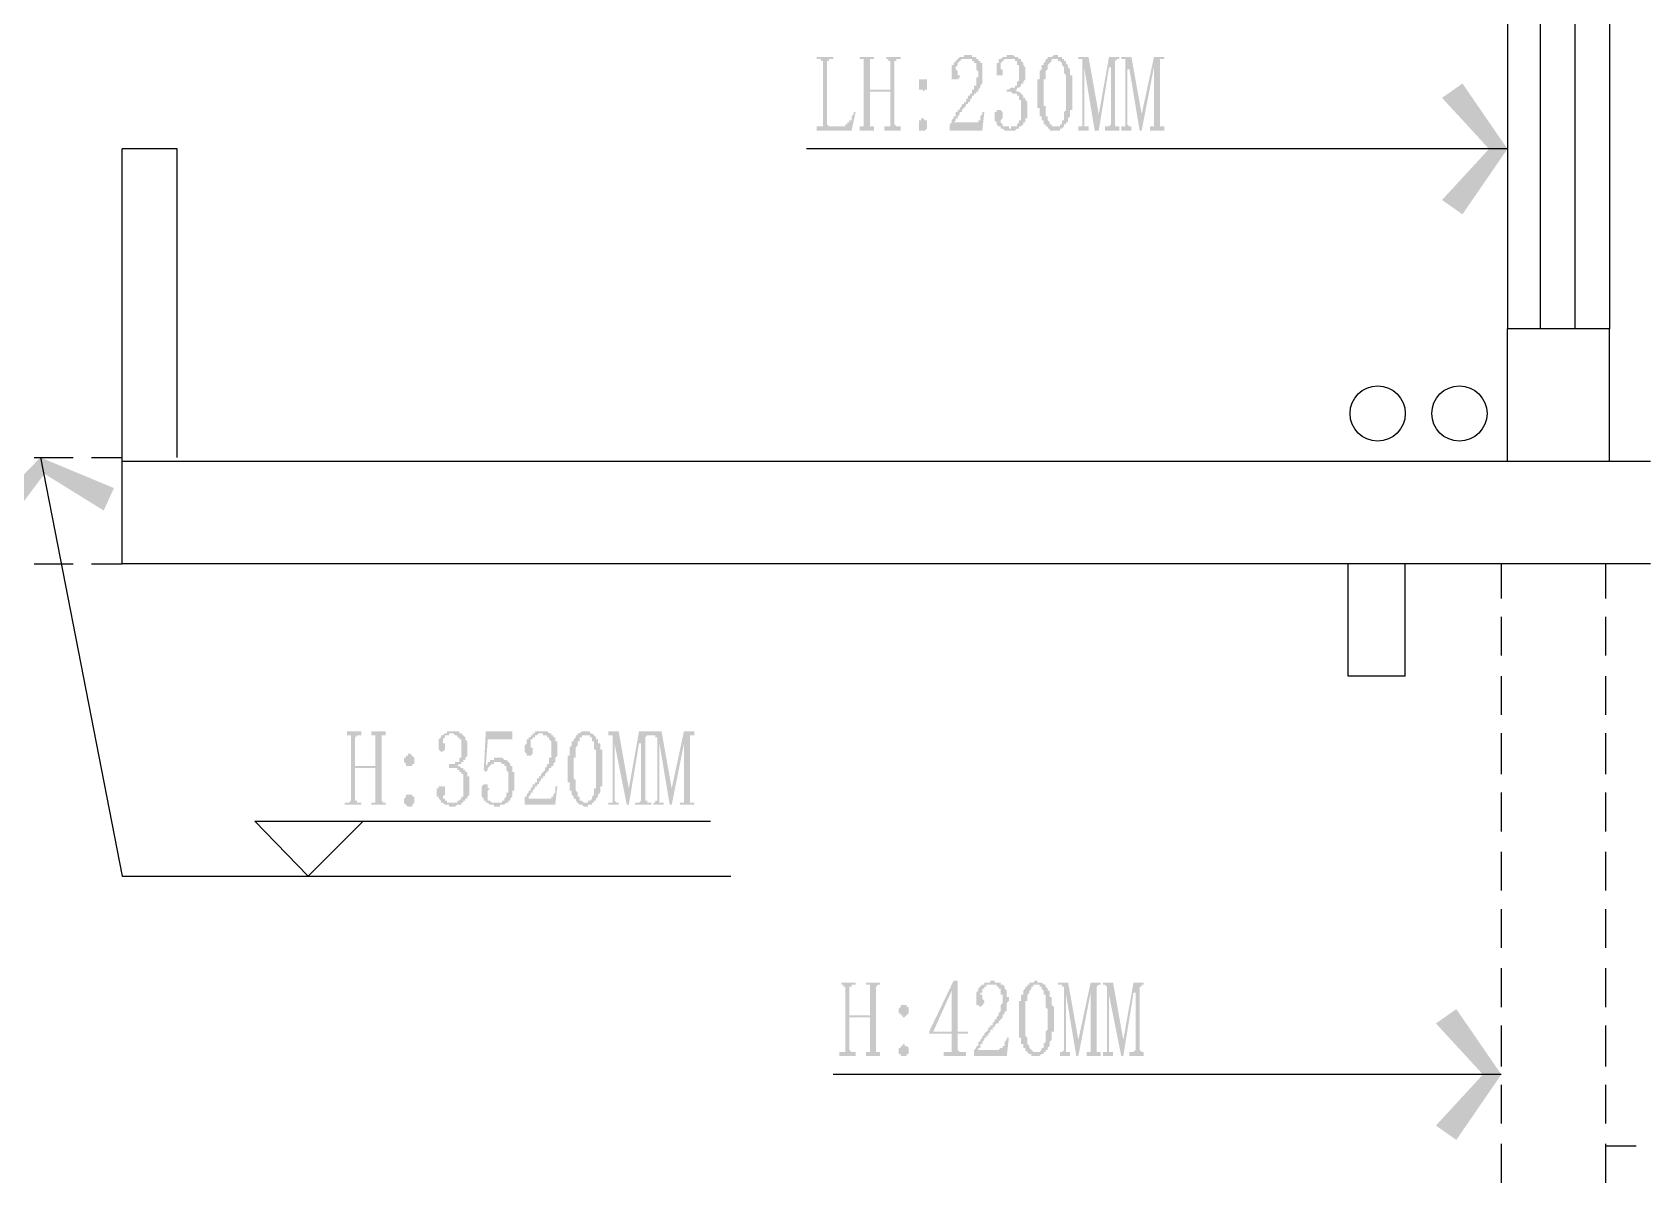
# Model space of a CAD drawing. Header units: inches. Extents: x 11 to 286, y 6 to 196.
# Drawn here: x 131.21 to 164.57, y 78.92 to 102.76 of the extents above; entities that cross this region are included whole.
import ezdxf

# ---------------------------------------------------------------- set-up
doc = ezdxf.new("R2010")
doc.units = ezdxf.units.IN
doc.header["$MEASUREMENT"] = 0
doc.layers.add('PDF_几何图形', color=7, linetype='Continuous')
doc.layers.add('PDF_实体填充', color=7, linetype='Continuous', true_color=0xffffff)

msp = doc.modelspace()

# ---------------------------------------------------------------- hatches: boundary and pattern name
at = {"layer": 'PDF_实体填充', "transparency": 33554559}
for points in [[(147.673, 100.852), (147.715, 100.81), (147.757, 100.81), (147.927, 100.81), (147.969, 100.81), (148.011, 100.81), (148.054, 100.81), (148.054, 100.852), (148.096, 100.852), (148.096, 100.894), (148.138, 100.894), (148.138, 100.937), (148.181, 100.937), (148.181, 100.979), (148.181, 101.021), (148.223, 101.064), (148.223, 101.106), (148.265, 101.106), (148.181, 100.725), (147.461, 100.725), (147.461, 100.81), (147.503, 100.81), (147.546, 100.81), (147.588, 100.81), (147.588, 100.852), (147.588, 102.122), (147.588, 102.164), (147.546, 102.164), (147.546, 102.207), (147.503, 102.207), (147.461, 102.207), (147.461, 102.249), (147.8, 102.249), (147.8, 102.207), (147.757, 102.207), (147.715, 102.207), (147.715, 102.164), (147.673, 102.164), (147.673, 102.122)], [(149.07, 100.852), (149.112, 100.81), (149.154, 100.81), (149.197, 100.81), (149.197, 100.725), (148.858, 100.725), (148.858, 100.81), (148.9, 100.81), (148.943, 100.81), (148.985, 100.81), (148.985, 100.852), (148.985, 101.529), (148.562, 101.529), (148.562, 100.852), (148.562, 100.81), (148.604, 100.81), (148.646, 100.81), (148.646, 100.725), (148.35, 100.725), (148.35, 100.81), (148.392, 100.81), (148.435, 100.81), (148.435, 100.852), (148.435, 102.122), (148.435, 102.164), (148.435, 102.207), (148.392, 102.207), (148.35, 102.207), (148.35, 102.249), (148.646, 102.249), (148.646, 102.207), (148.604, 102.207), (148.562, 102.207), (148.562, 102.164), (148.562, 102.122), (148.562, 101.572), (148.985, 101.572), (148.985, 102.122), (148.985, 102.164), (148.943, 102.164), (148.943, 102.207), (148.9, 102.207), (148.9, 102.249), (149.197, 102.249), (149.197, 102.207), (149.154, 102.207), (149.112, 102.207), (149.112, 102.164), (149.07, 102.164), (149.07, 102.122)], [(150.805, 101.868), (150.805, 101.91), (150.805, 101.953), (150.763, 101.995), (150.763, 102.037), (150.763, 102.08), (150.763, 102.122), (150.721, 102.122), (150.721, 102.164), (150.678, 102.164), (150.678, 102.207), (150.636, 102.207), (150.594, 102.207), (150.551, 102.207), (150.509, 102.207), (150.467, 102.207), (150.424, 102.164), (150.382, 102.122), (150.382, 102.08), (150.34, 102.037), (150.34, 101.995), (150.382, 101.953), (150.382, 101.91), (150.382, 101.868), (150.424, 101.868), (150.424, 101.826), (150.382, 101.783), (150.34, 101.783), (150.297, 101.783), (150.255, 101.783), (150.255, 101.826), (150.255, 101.868), (150.255, 101.91), (150.255, 101.953), (150.255, 101.995), (150.255, 102.037), (150.255, 102.08), (150.297, 102.08), (150.297, 102.122), (150.34, 102.164), (150.382, 102.207), (150.424, 102.249), (150.467, 102.249), (150.509, 102.249), (150.509, 102.291), (150.551, 102.291), (150.594, 102.291), (150.636, 102.291), (150.678, 102.291), (150.678, 102.249), (150.721, 102.249), (150.763, 102.249), (150.763, 102.207), (150.805, 102.207), (150.805, 102.164), (150.848, 102.164), (150.848, 102.122), (150.89, 102.122), (150.89, 102.08), (150.89, 102.037), (150.89, 101.995), (150.89, 101.953), (150.89, 101.91), (150.89, 101.868), (150.89, 101.826), (150.89, 101.783), (150.89, 101.741), (150.89, 101.699), (150.848, 101.656), (150.848, 101.614), (150.805, 101.572), (150.805, 101.529), (150.763, 101.529), (150.763, 101.487), (150.721, 101.487), (150.721, 101.445), (150.678, 101.445), (150.678, 101.402), (150.636, 101.36), (150.636, 101.318), (150.594, 101.318), (150.594, 101.275), (150.551, 101.275), (150.551, 101.233), (150.509, 101.191), (150.467, 101.148), (150.467, 101.106), (150.424, 101.106), (150.424, 101.064), (150.382, 101.021), (150.382, 100.979), (150.34, 100.979), (150.34, 100.937), (150.297, 100.894), (150.721, 100.894), (150.763, 100.894), (150.805, 100.894), (150.805, 100.937), (150.848, 100.937), (150.848, 100.979), (150.848, 101.021), (150.89, 101.064), (150.89, 101.106), (150.932, 101.106), (150.89, 100.725), (150.213, 100.725), (150.213, 100.852), (150.255, 100.894), (150.255, 100.937), (150.297, 100.979), (150.297, 101.021), (150.34, 101.021), (150.34, 101.064), (150.34, 101.106), (150.382, 101.106), (150.382, 101.148), (150.424, 101.148), (150.424, 101.191), (150.467, 101.233), (150.467, 101.275), (150.509, 101.275), (150.509, 101.318), (150.551, 101.318), (150.551, 101.36), (150.594, 101.402), (150.594, 101.445), (150.636, 101.445), (150.636, 101.487), (150.678, 101.487), (150.678, 101.529), (150.678, 101.572), (150.721, 101.572), (150.721, 101.614), (150.721, 101.656), (150.763, 101.656), (150.763, 101.699), (150.763, 101.741), (150.763, 101.783), (150.763, 101.826), (150.805, 101.826)], [(151.821, 101.148), (151.821, 101.106), (151.821, 101.064), (151.821, 101.021), (151.821, 100.979), (151.779, 100.979), (151.779, 100.937), (151.779, 100.894), (151.737, 100.894), (151.737, 100.852), (151.694, 100.81), (151.652, 100.81), (151.652, 100.767), (151.61, 100.767), (151.567, 100.725), (151.525, 100.725), (151.483, 100.725), (151.44, 100.725), (151.398, 100.725), (151.356, 100.725), (151.313, 100.767), (151.271, 100.767), (151.271, 100.81), (151.229, 100.81), (151.186, 100.852), (151.186, 100.894), (151.144, 100.937), (151.144, 100.979), (151.144, 101.021), (151.144, 101.064), (151.144, 101.106), (151.186, 101.106), (151.186, 101.148), (151.229, 101.148), (151.271, 101.148), (151.313, 101.106), (151.313, 101.064), (151.313, 101.021), (151.313, 100.979), (151.271, 100.937), (151.271, 100.894), (151.313, 100.852), (151.313, 100.81), (151.356, 100.81), (151.398, 100.81), (151.44, 100.81), (151.44, 100.767), (151.483, 100.767), (151.483, 100.81), (151.525, 100.81), (151.567, 100.81), (151.61, 100.81), (151.61, 100.852), (151.652, 100.894), (151.652, 100.937), (151.694, 100.937), (151.694, 100.979), (151.694, 101.021), (151.694, 101.064), (151.694, 101.106), (151.694, 101.148), (151.694, 101.191), (151.694, 101.233), (151.694, 101.275), (151.694, 101.318), (151.694, 101.36), (151.652, 101.36), (151.652, 101.402), (151.652, 101.445), (151.61, 101.445), (151.61, 101.487), (151.567, 101.487), (151.525, 101.487), (151.483, 101.529), (151.44, 101.529), (151.398, 101.529), (151.398, 101.572), (151.44, 101.572), (151.483, 101.614), (151.525, 101.614), (151.567, 101.614), (151.567, 101.656), (151.61, 101.656), (151.61, 101.699), (151.61, 101.741), (151.652, 101.741), (151.652, 101.783), (151.652, 101.826), (151.652, 101.868), (151.652, 101.91), (151.652, 101.953), (151.652, 101.995), (151.652, 102.037), (151.652, 102.08), (151.61, 102.08), (151.61, 102.122), (151.61, 102.164), (151.567, 102.164), (151.567, 102.207), (151.525, 102.207), (151.483, 102.207), (151.44, 102.207), (151.398, 102.207), (151.356, 102.207), (151.313, 102.164), (151.271, 102.122), (151.271, 102.08), (151.271, 102.037), (151.271, 101.995), (151.313, 101.995), (151.313, 101.953), (151.313, 101.91), (151.313, 101.868), (151.271, 101.868), (151.229, 101.868), (151.186, 101.868), (151.186, 101.91), (151.186, 101.953), (151.186, 101.995), (151.186, 102.037), (151.186, 102.08), (151.186, 102.122), (151.229, 102.122), (151.229, 102.164), (151.229, 102.207), (151.271, 102.207), (151.313, 102.249), (151.356, 102.249), (151.398, 102.249), (151.398, 102.291), (151.44, 102.291), (151.483, 102.291), (151.525, 102.291), (151.567, 102.249), (151.61, 102.249), (151.652, 102.207), (151.694, 102.207), (151.694, 102.164), (151.737, 102.122), (151.737, 102.08), (151.779, 102.037), (151.779, 101.995), (151.779, 101.953), (151.779, 101.91), (151.779, 101.868), (151.779, 101.826), (151.779, 101.783), (151.737, 101.741), (151.737, 101.699), (151.694, 101.699), (151.694, 101.656), (151.652, 101.614), (151.61, 101.614), (151.61, 101.572), (151.567, 101.572), (151.61, 101.529), (151.652, 101.529), (151.694, 101.487), (151.737, 101.445), (151.737, 101.402), (151.779, 101.402), (151.779, 101.36), (151.821, 101.318), (151.821, 101.275), (151.821, 101.233), (151.821, 101.191)], [(153.642, 100.852), (153.642, 100.81), (153.684, 100.81), (153.726, 100.81), (153.726, 100.725), (153.43, 100.725), (153.43, 100.81), (153.472, 100.81), (153.515, 100.81), (153.557, 100.852), (153.557, 102.037), (153.515, 102.037), (153.303, 100.725), (153.218, 100.725), (153.007, 101.995), (153.007, 100.852), (153.007, 100.81), (153.049, 100.81), (153.091, 100.81), (153.091, 100.725), (152.88, 100.725), (152.88, 100.81), (152.922, 100.81), (152.964, 100.81), (152.964, 100.852), (152.964, 102.122), (152.964, 102.164), (152.964, 102.207), (152.922, 102.207), (152.88, 102.207), (152.88, 102.249), (153.091, 102.249), (153.303, 101.064), (153.515, 102.249), (153.726, 102.249), (153.726, 102.207), (153.684, 102.207), (153.642, 102.164), (153.642, 102.122)], [(154.573, 100.852), (154.573, 100.81), (154.615, 100.81), (154.658, 100.81), (154.658, 100.725), (154.361, 100.725), (154.361, 100.81), (154.404, 100.81), (154.446, 100.81), (154.446, 100.852), (154.446, 102.037), (154.192, 100.725), (154.15, 100.725), (153.938, 101.995), (153.896, 101.995), (153.896, 100.852), (153.938, 100.81), (153.98, 100.81), (153.98, 100.725), (153.769, 100.725), (153.769, 100.81), (153.811, 100.81), (153.853, 100.81), (153.853, 100.852), (153.853, 102.122), (153.853, 102.164), (153.853, 102.207), (153.811, 102.207), (153.769, 102.207), (153.769, 102.249), (153.98, 102.249), (154.192, 101.064), (154.446, 102.249), (154.658, 102.249), (154.658, 102.207), (154.615, 102.207), (154.573, 102.207), (154.573, 102.164), (154.573, 102.122)], [(138.444, 86.882), (138.444, 86.84), (138.486, 86.797), (138.529, 86.797), (138.529, 86.755), (138.232, 86.755), (138.232, 86.797), (138.275, 86.797), (138.317, 86.797), (138.317, 86.84), (138.317, 86.882), (138.317, 87.517), (137.894, 87.517), (137.894, 86.882), (137.894, 86.84), (137.936, 86.84), (137.936, 86.797), (137.978, 86.797), (138.021, 86.797), (138.021, 86.755), (137.682, 86.755), (137.682, 86.797), (137.724, 86.797), (137.767, 86.797), (137.809, 86.84), (137.809, 86.882), (137.809, 88.152), (137.809, 88.194), (137.767, 88.194), (137.724, 88.194), (137.724, 88.279), (138.021, 88.279), (138.021, 88.194), (137.978, 88.194), (137.936, 88.194), (137.894, 88.152), (137.894, 87.559), (138.317, 87.559), (138.317, 88.152), (138.317, 88.194), (138.275, 88.194), (138.232, 88.194), (138.232, 88.279), (138.529, 88.279), (138.529, 88.194), (138.486, 88.194), (138.444, 88.194), (138.444, 88.152)], [(140.264, 87.136), (140.264, 87.094), (140.264, 87.051), (140.264, 87.009), (140.264, 86.967), (140.222, 86.924), (140.222, 86.882), (140.18, 86.882), (140.18, 86.84), (140.137, 86.84), (140.137, 86.797), (140.095, 86.797), (140.095, 86.755), (140.053, 86.755), (140.01, 86.755), (139.968, 86.713), (139.926, 86.713), (139.883, 86.713), (139.841, 86.713), (139.841, 86.755), (139.799, 86.755), (139.756, 86.755), (139.714, 86.797), (139.672, 86.797), (139.672, 86.84), (139.629, 86.882), (139.629, 86.924), (139.587, 86.924), (139.587, 86.967), (139.587, 87.009), (139.587, 87.051), (139.587, 87.094), (139.629, 87.094), (139.629, 87.136), (139.672, 87.136), (139.714, 87.136), (139.756, 87.136), (139.756, 87.094), (139.756, 87.051), (139.756, 87.009), (139.756, 86.967), (139.714, 86.924), (139.714, 86.882), (139.756, 86.882), (139.756, 86.84), (139.799, 86.84), (139.799, 86.797), (139.841, 86.797), (139.883, 86.797), (139.926, 86.797), (139.968, 86.797), (140.01, 86.797), (140.01, 86.84), (140.053, 86.84), (140.095, 86.882), (140.095, 86.924), (140.137, 86.924), (140.137, 86.967), (140.137, 87.009), (140.137, 87.051), (140.137, 87.094), (140.137, 87.136), (140.137, 87.178), (140.137, 87.221), (140.137, 87.263), (140.137, 87.305), (140.137, 87.348), (140.137, 87.39), (140.095, 87.39), (140.095, 87.432), (140.053, 87.432), (140.053, 87.475), (140.01, 87.475), (140.01, 87.517), (139.968, 87.517), (139.926, 87.517), (139.883, 87.517), (139.841, 87.517), (139.841, 87.602), (139.883, 87.602), (139.926, 87.602), (139.968, 87.602), (139.968, 87.644), (140.01, 87.644), (140.053, 87.644), (140.053, 87.686), (140.053, 87.729), (140.095, 87.729), (140.095, 87.771), (140.095, 87.813), (140.095, 87.856), (140.095, 87.898), (140.095, 87.94), (140.095, 87.983), (140.095, 88.025), (140.095, 88.067), (140.095, 88.11), (140.053, 88.11), (140.053, 88.152), (140.01, 88.152), (140.01, 88.194), (139.968, 88.194), (139.926, 88.237), (139.883, 88.237), (139.841, 88.237), (139.841, 88.194), (139.799, 88.194), (139.756, 88.194), (139.756, 88.152), (139.714, 88.11), (139.714, 88.067), (139.714, 88.025), (139.756, 88.025), (139.756, 87.983), (139.756, 87.94), (139.756, 87.898), (139.714, 87.856), (139.672, 87.856), (139.629, 87.898), (139.629, 87.94), (139.629, 87.983), (139.629, 88.025), (139.629, 88.067), (139.629, 88.11), (139.672, 88.152), (139.672, 88.194), (139.714, 88.194), (139.756, 88.237), (139.799, 88.237), (139.799, 88.279), (139.841, 88.279), (139.883, 88.279), (139.926, 88.279), (139.968, 88.279), (140.01, 88.279), (140.053, 88.279), (140.053, 88.237), (140.095, 88.237), (140.137, 88.194), (140.18, 88.152), (140.18, 88.11), (140.222, 88.067), (140.222, 88.025), (140.222, 87.983), (140.222, 87.94), (140.222, 87.898), (140.222, 87.856), (140.222, 87.813), (140.222, 87.771), (140.18, 87.729), (140.18, 87.686), (140.137, 87.686), (140.137, 87.644), (140.095, 87.644), (140.095, 87.602), (140.053, 87.602), (140.01, 87.559), (140.053, 87.559), (140.095, 87.517), (140.137, 87.517), (140.137, 87.475), (140.18, 87.475), (140.18, 87.432), (140.222, 87.432), (140.222, 87.39), (140.222, 87.348), (140.264, 87.348), (140.264, 87.305), (140.264, 87.263), (140.264, 87.221), (140.264, 87.178)], [(140.899, 87.729), (140.942, 87.729), (140.984, 87.686), (141.026, 87.686), (141.069, 87.644), (141.111, 87.602), (141.111, 87.559), (141.153, 87.559), (141.153, 87.517), (141.153, 87.475), (141.153, 87.432), (141.196, 87.432), (141.196, 87.39), (141.196, 87.348), (141.196, 87.305), (141.196, 87.263), (141.196, 87.221), (141.196, 87.178), (141.196, 87.136), (141.196, 87.094), (141.196, 87.051), (141.153, 87.051), (141.153, 87.009), (141.153, 86.967), (141.153, 86.924), (141.111, 86.882), (141.111, 86.84), (141.069, 86.84), (141.069, 86.797), (141.026, 86.797), (140.984, 86.755), (140.942, 86.755), (140.899, 86.755), (140.899, 86.713), (140.857, 86.713), (140.815, 86.713), (140.772, 86.713), (140.772, 86.755), (140.73, 86.755), (140.688, 86.755), (140.645, 86.797), (140.603, 86.797), (140.603, 86.84), (140.561, 86.84), (140.561, 86.882), (140.518, 86.924), (140.518, 86.967), (140.518, 87.009), (140.518, 87.051), (140.518, 87.094), (140.518, 87.136), (140.561, 87.178), (140.603, 87.178), (140.645, 87.178), (140.645, 87.136), (140.645, 87.094), (140.688, 87.094), (140.645, 87.051), (140.645, 87.009), (140.645, 86.967), (140.645, 86.924), (140.603, 86.924), (140.645, 86.924), (140.645, 86.882), (140.645, 86.84), (140.688, 86.84), (140.73, 86.797), (140.772, 86.797), (140.815, 86.797), (140.857, 86.797), (140.899, 86.797), (140.942, 86.797), (140.942, 86.84), (140.984, 86.84), (140.984, 86.882), (141.026, 86.924), (141.026, 86.967), (141.026, 87.009), (141.069, 87.009), (141.069, 87.051), (141.069, 87.094), (141.069, 87.136), (141.069, 87.178), (141.069, 87.221), (141.069, 87.263), (141.069, 87.305), (141.069, 87.348), (141.069, 87.39), (141.069, 87.432), (141.026, 87.475), (141.026, 87.517), (141.026, 87.559), (140.984, 87.559), (140.984, 87.602), (140.942, 87.602), (140.899, 87.644), (140.857, 87.644), (140.815, 87.644), (140.772, 87.644), (140.772, 87.602), (140.73, 87.602), (140.688, 87.559), (140.645, 87.517), (140.645, 87.475), (140.603, 87.432), (140.561, 87.475), (140.603, 88.279), (141.153, 88.279), (141.153, 88.11), (140.645, 88.11), (140.603, 87.559), (140.645, 87.602), (140.645, 87.644), (140.688, 87.644), (140.688, 87.686), (140.73, 87.686), (140.772, 87.686), (140.772, 87.729), (140.815, 87.729), (140.857, 87.729)], [(141.958, 87.898), (141.958, 87.94), (141.958, 87.983), (141.958, 88.025), (141.958, 88.067), (141.915, 88.11), (141.915, 88.152), (141.873, 88.152), (141.873, 88.194), (141.831, 88.194), (141.788, 88.194), (141.788, 88.237), (141.746, 88.237), (141.704, 88.237), (141.661, 88.194), (141.619, 88.194), (141.619, 88.152), (141.577, 88.152), (141.577, 88.11), (141.534, 88.11), (141.534, 88.067), (141.534, 88.025), (141.534, 87.983), (141.534, 87.94), (141.577, 87.94), (141.577, 87.898), (141.577, 87.856), (141.577, 87.813), (141.534, 87.771), (141.492, 87.771), (141.45, 87.771), (141.45, 87.813), (141.407, 87.856), (141.407, 87.898), (141.407, 87.94), (141.407, 87.983), (141.45, 88.025), (141.45, 88.067), (141.45, 88.11), (141.492, 88.11), (141.492, 88.152), (141.534, 88.152), (141.534, 88.194), (141.577, 88.194), (141.577, 88.237), (141.619, 88.237), (141.619, 88.279), (141.661, 88.279), (141.704, 88.279), (141.746, 88.279), (141.788, 88.279), (141.831, 88.279), (141.873, 88.279), (141.915, 88.237), (141.958, 88.237), (141.958, 88.194), (142, 88.194), (142, 88.152), (142.042, 88.152), (142.042, 88.11), (142.042, 88.067), (142.085, 88.067), (142.085, 88.025), (142.085, 87.983), (142.085, 87.94), (142.085, 87.898), (142.085, 87.856), (142.085, 87.813), (142.085, 87.771), (142.042, 87.729), (142.042, 87.686), (142.042, 87.644), (142, 87.602), (142, 87.559), (141.958, 87.559), (141.958, 87.517), (141.915, 87.517), (141.915, 87.475), (141.873, 87.432), (141.831, 87.39), (141.831, 87.348), (141.788, 87.348), (141.788, 87.305), (141.746, 87.305), (141.746, 87.263), (141.704, 87.221), (141.704, 87.178), (141.661, 87.178), (141.661, 87.136), (141.619, 87.136), (141.619, 87.094), (141.577, 87.051), (141.577, 87.009), (141.534, 87.009), (141.534, 86.967), (141.492, 86.924), (141.492, 86.882), (141.915, 86.882), (141.958, 86.882), (141.958, 86.924), (142, 86.924), (142, 86.967), (142.042, 87.009), (142.042, 87.051), (142.042, 87.094), (142.042, 87.136), (142.085, 87.136), (142.042, 86.755), (141.407, 86.755), (141.407, 86.882), (141.407, 86.924), (141.45, 86.924), (141.45, 86.967), (141.492, 87.009), (141.492, 87.051), (141.534, 87.051), (141.534, 87.094), (141.577, 87.136), (141.577, 87.178), (141.619, 87.178), (141.619, 87.221), (141.661, 87.221), (141.661, 87.263), (141.661, 87.305), (141.704, 87.305), (141.704, 87.348), (141.746, 87.348), (141.746, 87.39), (141.788, 87.432), (141.831, 87.475), (141.831, 87.517), (141.873, 87.559), (141.873, 87.602), (141.915, 87.602), (141.915, 87.644), (141.915, 87.686), (141.915, 87.729), (141.958, 87.729), (141.958, 87.771), (141.958, 87.813), (141.958, 87.856)], [(143.905, 86.882), (143.905, 86.84), (143.947, 86.84), (143.947, 86.797), (143.99, 86.797), (144.032, 86.797), (144.032, 86.755), (143.693, 86.755), (143.693, 86.797), (143.736, 86.797), (143.778, 86.797), (143.82, 86.84), (143.82, 86.882), (143.82, 88.025), (143.778, 88.025), (143.566, 86.755), (143.524, 86.755), (143.27, 88.025), (143.27, 86.882), (143.27, 86.84), (143.312, 86.797), (143.355, 86.797), (143.355, 86.755), (143.143, 86.755), (143.143, 86.797), (143.185, 86.797), (143.228, 86.797), (143.228, 86.84), (143.228, 86.882), (143.228, 88.152), (143.228, 88.194), (143.185, 88.194), (143.143, 88.194), (143.143, 88.279), (143.355, 88.279), (143.566, 87.094), (143.778, 88.279), (144.032, 88.279), (144.032, 88.194), (143.99, 88.194), (143.947, 88.194), (143.905, 88.152)], [(144.836, 86.882), (144.836, 86.84), (144.836, 86.797), (144.879, 86.797), (144.921, 86.797), (144.921, 86.755), (144.625, 86.755), (144.625, 86.797), (144.667, 86.797), (144.709, 86.797), (144.709, 86.84), (144.709, 86.882), (144.709, 88.025), (144.455, 86.755), (144.413, 86.755), (144.201, 88.025), (144.201, 86.882), (144.201, 86.84), (144.201, 86.797), (144.244, 86.797), (144.286, 86.797), (144.286, 86.755), (144.074, 86.755), (144.074, 86.797), (144.117, 86.797), (144.117, 86.84), (144.159, 86.84), (144.159, 86.882), (144.159, 88.152), (144.117, 88.152), (144.117, 88.194), (144.074, 88.194), (144.032, 88.194), (144.032, 88.279), (144.244, 88.279), (144.455, 87.094), (144.709, 88.279), (144.921, 88.279), (144.921, 88.194), (144.879, 88.194), (144.836, 88.194), (144.836, 88.152)], [(151.313, 82.691), (151.313, 82.733), (151.313, 82.776), (151.313, 82.818), (151.271, 82.818), (151.271, 82.86), (151.271, 82.903), (151.271, 82.945), (151.229, 82.945), (151.229, 82.987), (151.186, 82.987), (151.186, 83.03), (151.144, 83.03), (151.102, 83.03), (151.059, 83.03), (151.017, 83.03), (150.975, 83.03), (150.975, 82.987), (150.932, 82.987), (150.932, 82.945), (150.89, 82.945), (150.89, 82.903), (150.89, 82.86), (150.848, 82.86), (150.848, 82.818), (150.89, 82.818), (150.89, 82.776), (150.89, 82.733), (150.932, 82.691), (150.932, 82.649), (150.89, 82.606), (150.848, 82.564), (150.805, 82.606), (150.763, 82.606), (150.763, 82.649), (150.763, 82.691), (150.763, 82.733), (150.763, 82.776), (150.763, 82.818), (150.763, 82.86), (150.805, 82.903), (150.805, 82.945), (150.848, 82.987), (150.89, 83.03), (150.932, 83.03), (150.932, 83.072), (150.975, 83.072), (151.017, 83.072), (151.059, 83.072), (151.059, 83.114), (151.102, 83.114), (151.144, 83.114), (151.144, 83.072), (151.186, 83.072), (151.229, 83.072), (151.271, 83.072), (151.271, 83.03), (151.313, 83.03), (151.356, 82.987), (151.356, 82.945), (151.398, 82.903), (151.398, 82.86), (151.398, 82.818), (151.398, 82.776), (151.44, 82.776), (151.44, 82.733), (151.44, 82.691), (151.398, 82.649), (151.398, 82.606), (151.398, 82.564), (151.398, 82.522), (151.398, 82.479), (151.356, 82.479), (151.356, 82.437), (151.313, 82.395), (151.313, 82.352), (151.271, 82.31), (151.229, 82.268), (151.229, 82.225), (151.186, 82.225), (151.144, 82.183), (151.144, 82.141), (151.102, 82.141), (151.102, 82.098), (151.059, 82.098), (151.059, 82.056), (151.017, 82.014), (151.017, 81.971), (150.975, 81.971), (150.975, 81.929), (150.932, 81.929), (150.932, 81.887), (150.89, 81.844), (150.89, 81.802), (150.848, 81.802), (150.848, 81.76), (150.848, 81.717), (150.805, 81.717), (150.805, 81.675), (151.229, 81.675), (151.271, 81.717), (151.313, 81.717), (151.313, 81.76), (151.356, 81.76), (151.356, 81.802), (151.356, 81.844), (151.398, 81.887), (151.398, 81.929), (151.44, 81.929), (151.398, 81.548), (150.721, 81.548), (150.721, 81.675), (150.763, 81.717), (150.763, 81.76), (150.805, 81.76), (150.805, 81.802), (150.805, 81.844), (150.848, 81.844), (150.848, 81.887), (150.89, 81.929), (150.89, 81.971), (150.932, 81.971), (150.932, 82.014), (150.975, 82.056), (151.017, 82.098), (151.017, 82.141), (151.059, 82.141), (151.059, 82.183), (151.102, 82.183), (151.102, 82.225), (151.144, 82.268), (151.144, 82.31), (151.186, 82.31), (151.186, 82.352), (151.229, 82.395), (151.229, 82.437), (151.271, 82.479), (151.271, 82.522), (151.271, 82.564), (151.271, 82.606), (151.313, 82.649)], [(148.689, 81.675), (148.689, 81.633), (148.731, 81.633), (148.773, 81.633), (148.773, 81.548), (148.477, 81.548), (148.477, 81.633), (148.519, 81.633), (148.562, 81.633), (148.562, 81.675), (148.562, 82.352), (148.138, 82.352), (148.138, 81.675), (148.181, 81.633), (148.223, 81.633), (148.265, 81.633), (148.265, 81.548), (147.927, 81.548), (147.927, 81.633), (147.969, 81.633), (148.011, 81.633), (148.054, 81.633), (148.054, 81.675), (148.054, 82.945), (148.054, 82.987), (148.011, 82.987), (148.011, 83.03), (147.969, 83.03), (147.969, 83.072), (148.265, 83.072), (148.265, 83.03), (148.223, 83.03), (148.181, 83.03), (148.181, 82.987), (148.138, 82.987), (148.138, 82.945), (148.138, 82.395), (148.562, 82.395), (148.562, 82.945), (148.562, 82.987), (148.562, 83.03), (148.519, 83.03), (148.477, 83.03), (148.477, 83.072), (148.773, 83.072), (148.773, 83.03), (148.731, 83.03), (148.689, 82.987), (148.689, 82.945)], [(153.261, 81.675), (153.261, 81.633), (153.303, 81.633), (153.345, 81.633), (153.345, 81.548), (153.049, 81.548), (153.049, 81.633), (153.091, 81.633), (153.134, 81.633), (153.134, 81.675), (153.134, 82.86), (152.88, 81.548), (152.837, 81.548), (152.626, 82.818), (152.626, 81.675), (152.626, 81.633), (152.668, 81.633), (152.71, 81.633), (152.71, 81.548), (152.499, 81.548), (152.499, 81.633), (152.541, 81.633), (152.583, 81.675), (152.583, 82.945), (152.583, 82.987), (152.541, 82.987), (152.541, 83.03), (152.499, 83.03), (152.456, 83.03), (152.456, 83.072), (152.668, 83.072), (152.88, 81.887), (153.134, 83.072), (153.345, 83.072), (153.345, 83.03), (153.303, 83.03), (153.261, 82.987), (153.261, 82.945)], [(154.15, 81.675), (154.192, 81.633), (154.234, 81.633), (154.234, 81.548), (153.938, 81.548), (153.938, 81.633), (153.98, 81.633), (154.023, 81.633), (154.065, 81.675), (154.065, 82.86), (154.023, 82.86), (153.811, 81.548), (153.769, 81.548), (153.515, 82.818), (153.515, 81.675), (153.515, 81.633), (153.557, 81.633), (153.599, 81.633), (153.599, 81.548), (153.388, 81.548), (153.388, 81.633), (153.43, 81.633), (153.472, 81.633), (153.472, 81.675), (153.472, 82.945), (153.472, 82.987), (153.43, 83.03), (153.388, 83.03), (153.388, 83.072), (153.599, 83.072), (153.811, 81.887), (154.023, 83.072), (154.234, 83.072), (154.234, 83.03), (154.192, 83.03), (154.192, 82.987), (154.15, 82.987), (154.15, 82.945)]]:
    msp.add_hatch(color=7, dxfattribs=at).paths.add_polyline_path(points, flags=0)
h = msp.add_hatch(color=7, dxfattribs=at)
h.paths.add_polyline_path([(152.414, 102.207), (152.372, 102.207), (152.372, 102.207), (152.372, 102.207), (152.329, 102.207), (152.329, 102.164), (152.329, 102.164), (152.329, 102.164), (152.287, 102.122), (152.287, 102.122), (152.287, 102.122), (152.245, 102.08), (152.245, 102.08), (152.245, 102.037), (152.245, 102.037), (152.245, 101.995), (152.245, 101.995), (152.202, 101.953), (152.202, 101.953), (152.202, 101.91), (152.202, 101.91), (152.202, 101.91), (152.202, 101.868), (152.202, 101.868), (152.202, 101.826), (152.202, 101.826), (152.202, 101.783), (152.16, 101.783), (152.16, 101.741), (152.16, 101.699), (152.16, 101.699), (152.16, 101.656), (152.16, 101.656), (152.16, 101.614), (152.16, 101.572), (152.16, 101.572), (152.16, 101.529), (152.16, 101.529), (152.16, 101.487), (152.16, 101.487), (152.16, 101.445), (152.16, 101.402), (152.16, 101.402), (152.16, 101.36), (152.16, 101.36), (152.16, 101.318), (152.16, 101.275), (152.16, 101.275), (152.16, 101.233), (152.202, 101.233), (152.202, 101.191), (152.202, 101.191), (152.202, 101.148), (152.202, 101.148), (152.202, 101.106), (152.202, 101.106), (152.202, 101.064), (152.202, 101.064), (152.202, 101.064), (152.202, 101.021), (152.245, 101.021), (152.245, 100.979), (152.245, 100.979), (152.245, 100.937), (152.245, 100.937), (152.287, 100.894), (152.287, 100.894), (152.287, 100.852), (152.287, 100.852), (152.329, 100.852), (152.329, 100.81), (152.329, 100.81), (152.372, 100.81), (152.372, 100.81), (152.372, 100.81), (152.372, 100.81), (152.414, 100.81), (152.414, 100.81), (152.414, 100.81), (152.456, 100.81), (152.456, 100.81), (152.456, 100.81), (152.499, 100.81), (152.499, 100.852), (152.499, 100.852), (152.541, 100.852), (152.541, 100.894), (152.541, 100.894), (152.541, 100.937), (152.583, 100.937), (152.583, 100.979), (152.583, 100.979), (152.583, 101.021), (152.583, 101.021), (152.583, 101.064), (152.583, 101.064), (152.583, 101.106), (152.583, 101.106), (152.583, 101.106), (152.626, 101.148), (152.626, 101.148), (152.626, 101.191), (152.626, 101.233), (152.626, 101.233), (152.626, 101.275), (152.626, 101.275), (152.626, 101.318), (152.626, 101.318), (152.626, 101.36), (152.626, 101.402), (152.626, 101.402), (152.626, 101.445), (152.626, 101.445), (152.626, 101.487), (152.626, 101.487), (152.626, 101.529), (152.626, 101.572), (152.626, 101.572), (152.626, 101.614), (152.626, 101.656), (152.626, 101.656), (152.626, 101.699), (152.626, 101.699), (152.626, 101.741), (152.626, 101.741), (152.626, 101.783), (152.626, 101.826), (152.626, 101.826), (152.626, 101.868), (152.626, 101.868), (152.583, 101.91), (152.583, 101.91), (152.583, 101.91), (152.583, 101.953), (152.583, 101.953), (152.583, 101.995), (152.583, 101.995), (152.583, 102.037), (152.583, 102.037), (152.583, 102.037), (152.541, 102.08), (152.541, 102.08), (152.541, 102.122), (152.541, 102.122), (152.499, 102.164), (152.499, 102.164), (152.499, 102.164), (152.456, 102.164), (152.456, 102.207), (152.456, 102.207), (152.414, 102.207), (152.414, 102.207), (152.414, 102.207), (152.414, 102.207), (152.414, 102.207)], flags=0)
h.paths.add_polyline_path([(152.414, 100.725), (152.372, 100.725), (152.372, 100.725), (152.372, 100.725), (152.329, 100.725), (152.329, 100.725), (152.287, 100.725), (152.287, 100.767), (152.287, 100.767), (152.245, 100.767), (152.245, 100.767), (152.245, 100.81), (152.202, 100.81), (152.202, 100.81), (152.202, 100.852), (152.16, 100.852), (152.16, 100.894), (152.16, 100.894), (152.16, 100.937), (152.118, 100.937), (152.118, 100.937), (152.118, 100.979), (152.118, 100.979), (152.118, 100.979), (152.118, 101.021), (152.075, 101.021), (152.075, 101.064), (152.075, 101.064), (152.075, 101.106), (152.075, 101.106), (152.075, 101.106), (152.075, 101.148), (152.075, 101.148), (152.075, 101.191), (152.033, 101.191), (152.033, 101.233), (152.033, 101.275), (152.033, 101.275), (152.033, 101.318), (152.033, 101.318), (152.033, 101.36), (152.033, 101.36), (152.033, 101.402), (152.033, 101.445), (152.033, 101.445), (152.033, 101.487), (152.033, 101.487), (152.033, 101.529), (152.033, 101.572), (152.033, 101.572), (152.033, 101.614), (152.033, 101.614), (152.033, 101.656), (152.033, 101.699), (152.033, 101.699), (152.033, 101.741), (152.033, 101.741), (152.033, 101.783), (152.075, 101.783), (152.075, 101.826), (152.075, 101.826), (152.075, 101.868), (152.075, 101.868), (152.075, 101.91), (152.075, 101.91), (152.075, 101.953), (152.075, 101.953), (152.118, 101.995), (152.118, 101.995), (152.118, 102.037), (152.118, 102.037), (152.118, 102.037), (152.118, 102.08), (152.16, 102.08), (152.16, 102.122), (152.16, 102.122), (152.202, 102.164), (152.202, 102.164), (152.202, 102.164), (152.202, 102.207), (152.245, 102.207), (152.245, 102.207), (152.245, 102.249), (152.287, 102.249), (152.287, 102.249), (152.287, 102.249), (152.329, 102.249), (152.329, 102.249), (152.372, 102.291), (152.372, 102.291), (152.372, 102.291), (152.414, 102.291), (152.414, 102.291), (152.414, 102.291), (152.456, 102.291), (152.456, 102.249), (152.499, 102.249), (152.499, 102.249), (152.499, 102.249), (152.541, 102.249), (152.541, 102.249), (152.541, 102.207), (152.583, 102.207), (152.583, 102.207), (152.583, 102.164), (152.626, 102.164), (152.626, 102.164), (152.626, 102.122), (152.626, 102.122), (152.668, 102.08), (152.668, 102.08), (152.668, 102.037), (152.668, 102.037), (152.668, 102.037), (152.71, 101.995), (152.71, 101.995), (152.71, 101.953), (152.71, 101.953), (152.71, 101.953), (152.71, 101.91), (152.71, 101.91), (152.71, 101.868), (152.753, 101.868), (152.753, 101.826), (152.753, 101.826), (152.753, 101.783), (152.753, 101.783), (152.753, 101.741), (152.753, 101.699), (152.753, 101.699), (152.753, 101.656), (152.753, 101.656), (152.753, 101.614), (152.753, 101.572), (152.753, 101.572), (152.753, 101.529), (152.753, 101.529), (152.753, 101.487), (152.753, 101.487), (152.753, 101.445), (152.753, 101.445), (152.753, 101.402), (152.753, 101.36), (152.753, 101.36), (152.753, 101.318), (152.753, 101.318), (152.753, 101.275), (152.753, 101.233), (152.753, 101.233), (152.753, 101.191), (152.753, 101.191), (152.753, 101.148), (152.71, 101.148), (152.71, 101.106), (152.71, 101.106), (152.71, 101.064), (152.71, 101.064), (152.71, 101.021), (152.71, 101.021), (152.71, 101.021), (152.668, 100.979), (152.668, 100.979), (152.668, 100.937), (152.668, 100.937), (152.668, 100.937), (152.668, 100.894), (152.626, 100.894), (152.626, 100.894), (152.626, 100.852), (152.583, 100.852), (152.583, 100.81), (152.583, 100.81), (152.583, 100.81), (152.541, 100.767), (152.541, 100.767), (152.541, 100.767), (152.499, 100.767), (152.499, 100.725), (152.499, 100.725), (152.456, 100.725), (152.456, 100.725), (152.414, 100.725), (152.414, 100.725), (152.414, 100.725), (152.414, 100.725), (152.414, 100.725)], flags=0)
h = msp.add_hatch(color=7, dxfattribs=at)
h.paths.add_polyline_path([(149.747, 101.656), (149.747, 101.656), (149.747, 101.614), (149.747, 101.614), (149.747, 101.572), (149.747, 101.572), (149.705, 101.572), (149.705, 101.572), (149.705, 101.572), (149.662, 101.529), (149.662, 101.529), (149.662, 101.572), (149.62, 101.572), (149.62, 101.572), (149.578, 101.572), (149.578, 101.572), (149.578, 101.614), (149.578, 101.614), (149.578, 101.656), (149.578, 101.656), (149.578, 101.656), (149.578, 101.699), (149.578, 101.699), (149.578, 101.741), (149.578, 101.741), (149.578, 101.783), (149.62, 101.783), (149.62, 101.783), (149.62, 101.783), (149.662, 101.783), (149.662, 101.783), (149.662, 101.783), (149.705, 101.783), (149.705, 101.783), (149.747, 101.783), (149.747, 101.783), (149.747, 101.741), (149.747, 101.741), (149.747, 101.699), (149.747, 101.699), (149.747, 101.656), (149.747, 101.656)], flags=0)
h.paths.add_polyline_path([(149.747, 100.852), (149.747, 100.81), (149.747, 100.81), (149.747, 100.767), (149.747, 100.767), (149.747, 100.767), (149.705, 100.725), (149.705, 100.725), (149.705, 100.725), (149.662, 100.725), (149.662, 100.725), (149.662, 100.725), (149.62, 100.725), (149.62, 100.725), (149.578, 100.725), (149.578, 100.767), (149.578, 100.767), (149.578, 100.767), (149.578, 100.81), (149.578, 100.81), (149.578, 100.852), (149.578, 100.852), (149.578, 100.894), (149.578, 100.894), (149.578, 100.937), (149.578, 100.937), (149.62, 100.937), (149.62, 100.937), (149.62, 100.979), (149.662, 100.979), (149.662, 100.979), (149.662, 100.979), (149.705, 100.937), (149.705, 100.937), (149.747, 100.937), (149.747, 100.937), (149.747, 100.894), (149.747, 100.894), (149.747, 100.852), (149.747, 100.852), (149.747, 100.852), (149.747, 100.852), (149.747, 100.852)], flags=0)
h = msp.add_hatch(color=7, dxfattribs=at)
h.paths.add_polyline_path([(160.415, 101.402), (161.389, 100.344), (160.838, 101.699)], flags=0)
h.paths.add_polyline_path([(161.389, 100.344), (160.838, 101.699), (161.77, 100.344), (161.389, 100.344)], flags=0)
h = msp.add_hatch(color=7, dxfattribs=at)
h.paths.add_polyline_path([(160.415, 99.286), (161.389, 100.344), (160.838, 98.989)], flags=0)
h.paths.add_polyline_path([(161.389, 100.344), (160.838, 98.989), (161.77, 100.344), (161.389, 100.344)], flags=0)
h = msp.add_hatch(color=7, dxfattribs=at)
h.paths.add_polyline_path([(130.57, 92.428), (131.459, 93.613), (130.231, 92.766)], flags=0)
h.paths.add_polyline_path([(131.459, 93.613), (130.231, 92.766), (131.374, 93.952), (131.459, 93.613)], flags=0)
h = msp.add_hatch(color=7, dxfattribs=at)
h.paths.add_polyline_path([(132.687, 92.851), (131.459, 93.613), (132.898, 93.317)], flags=0)
h.paths.add_polyline_path([(131.459, 93.613), (132.898, 93.317), (131.374, 93.952), (131.459, 93.613)], flags=0)
h = msp.add_hatch(color=7, dxfattribs=at)
h.paths.add_polyline_path([(142.677, 88.194), (142.635, 88.194), (142.635, 88.194), (142.635, 88.194), (142.593, 88.194), (142.593, 88.194), (142.593, 88.194), (142.593, 88.152), (142.55, 88.152), (142.55, 88.11), (142.55, 88.11), (142.55, 88.067), (142.508, 88.067), (142.508, 88.025), (142.508, 88.025), (142.508, 88.025), (142.508, 87.983), (142.508, 87.983), (142.466, 87.94), (142.466, 87.94), (142.466, 87.898), (142.466, 87.898), (142.466, 87.856), (142.466, 87.856), (142.466, 87.813), (142.466, 87.813), (142.466, 87.771), (142.466, 87.771), (142.466, 87.729), (142.423, 87.729), (142.423, 87.686), (142.423, 87.686), (142.423, 87.644), (142.423, 87.602), (142.423, 87.602), (142.423, 87.559), (142.423, 87.559), (142.423, 87.517), (142.423, 87.517), (142.423, 87.475), (142.423, 87.432), (142.423, 87.432), (142.423, 87.39), (142.423, 87.39), (142.423, 87.348), (142.423, 87.305), (142.423, 87.305), (142.466, 87.263), (142.466, 87.263), (142.466, 87.221), (142.466, 87.221), (142.466, 87.178), (142.466, 87.178), (142.466, 87.136), (142.466, 87.136), (142.466, 87.094), (142.466, 87.094), (142.466, 87.051), (142.466, 87.051), (142.508, 87.009), (142.508, 87.009), (142.508, 87.009), (142.508, 86.967), (142.508, 86.967), (142.508, 86.924), (142.55, 86.924), (142.55, 86.882), (142.55, 86.882), (142.55, 86.84), (142.593, 86.84), (142.593, 86.84), (142.593, 86.84), (142.635, 86.797), (142.635, 86.797), (142.635, 86.797), (142.677, 86.797), (142.677, 86.797), (142.677, 86.797), (142.72, 86.797), (142.72, 86.797), (142.72, 86.797), (142.72, 86.84), (142.762, 86.84), (142.762, 86.84), (142.762, 86.84), (142.804, 86.882), (142.804, 86.882), (142.804, 86.924), (142.804, 86.924), (142.847, 86.967), (142.847, 86.967), (142.847, 87.009), (142.847, 87.009), (142.847, 87.051), (142.847, 87.051), (142.847, 87.051), (142.847, 87.094), (142.889, 87.094), (142.889, 87.136), (142.889, 87.136), (142.889, 87.178), (142.889, 87.178), (142.889, 87.221), (142.889, 87.221), (142.889, 87.263), (142.889, 87.305), (142.889, 87.305), (142.889, 87.348), (142.889, 87.348), (142.889, 87.39), (142.889, 87.432), (142.889, 87.432), (142.889, 87.475), (142.889, 87.517), (142.889, 87.517), (142.889, 87.517), (142.889, 87.559), (142.889, 87.602), (142.889, 87.602), (142.889, 87.644), (142.889, 87.686), (142.889, 87.686), (142.889, 87.729), (142.889, 87.729), (142.889, 87.771), (142.889, 87.771), (142.889, 87.813), (142.889, 87.813), (142.889, 87.856), (142.889, 87.856), (142.889, 87.898), (142.847, 87.898), (142.847, 87.94), (142.847, 87.94), (142.847, 87.983), (142.847, 87.983), (142.847, 88.025), (142.847, 88.025), (142.847, 88.025), (142.847, 88.067), (142.804, 88.067), (142.804, 88.11), (142.804, 88.11), (142.804, 88.152), (142.762, 88.152), (142.762, 88.152), (142.762, 88.194), (142.762, 88.194), (142.72, 88.194), (142.72, 88.194), (142.72, 88.194), (142.677, 88.194), (142.677, 88.194), (142.677, 88.194), (142.677, 88.194)], flags=0)
h.paths.add_polyline_path([(142.677, 86.713), (142.635, 86.713), (142.635, 86.713), (142.635, 86.713), (142.593, 86.755), (142.593, 86.755), (142.593, 86.755), (142.55, 86.755), (142.55, 86.755), (142.508, 86.797), (142.508, 86.797), (142.508, 86.797), (142.508, 86.797), (142.466, 86.84), (142.466, 86.84), (142.466, 86.882), (142.423, 86.882), (142.423, 86.882), (142.423, 86.924), (142.423, 86.924), (142.381, 86.967), (142.381, 86.967), (142.381, 86.967), (142.381, 87.009), (142.381, 87.009), (142.381, 87.051), (142.339, 87.051), (142.339, 87.051), (142.339, 87.094), (142.339, 87.094), (142.339, 87.136), (142.339, 87.136), (142.339, 87.178), (142.339, 87.178), (142.339, 87.221), (142.296, 87.221), (142.296, 87.263), (142.296, 87.305), (142.296, 87.305), (142.296, 87.348), (142.296, 87.348), (142.296, 87.39), (142.296, 87.39), (142.296, 87.432), (142.296, 87.475), (142.296, 87.475), (142.296, 87.517), (142.296, 87.517), (142.296, 87.559), (142.296, 87.602), (142.296, 87.602), (142.296, 87.644), (142.296, 87.644), (142.296, 87.686), (142.296, 87.729), (142.296, 87.729), (142.296, 87.771), (142.339, 87.771), (142.339, 87.813), (142.339, 87.813), (142.339, 87.856), (142.339, 87.856), (142.339, 87.898), (142.339, 87.898), (142.339, 87.94), (142.339, 87.94), (142.381, 87.983), (142.381, 87.983), (142.381, 87.983), (142.381, 88.025), (142.381, 88.025), (142.381, 88.067), (142.423, 88.067), (142.423, 88.11), (142.423, 88.11), (142.423, 88.11), (142.466, 88.152), (142.466, 88.152), (142.466, 88.194), (142.508, 88.194), (142.508, 88.194), (142.508, 88.237), (142.55, 88.237), (142.55, 88.237), (142.55, 88.237), (142.593, 88.279), (142.593, 88.279), (142.593, 88.279), (142.635, 88.279), (142.635, 88.279), (142.635, 88.279), (142.677, 88.279), (142.677, 88.279), (142.72, 88.279), (142.72, 88.279), (142.72, 88.279), (142.762, 88.279), (142.762, 88.279), (142.762, 88.237), (142.804, 88.237), (142.804, 88.237), (142.804, 88.237), (142.847, 88.194), (142.847, 88.194), (142.847, 88.194), (142.889, 88.152), (142.889, 88.152), (142.889, 88.11), (142.931, 88.11), (142.931, 88.067), (142.931, 88.067), (142.931, 88.067), (142.931, 88.025), (142.974, 88.025), (142.974, 88.025), (142.974, 87.983), (142.974, 87.983), (142.974, 87.94), (142.974, 87.94), (142.974, 87.898), (142.974, 87.898), (143.016, 87.898), (143.016, 87.856), (143.016, 87.813), (143.016, 87.813), (143.016, 87.771), (143.016, 87.771), (143.016, 87.729), (143.016, 87.729), (143.016, 87.686), (143.016, 87.686), (143.016, 87.644), (143.016, 87.602), (143.016, 87.602), (143.016, 87.559), (143.016, 87.559), (143.016, 87.517), (143.016, 87.517), (143.016, 87.475), (143.016, 87.475), (143.016, 87.432), (143.016, 87.39), (143.016, 87.39), (143.016, 87.348), (143.016, 87.305), (143.016, 87.305), (143.016, 87.263), (143.016, 87.263), (143.016, 87.221), (143.016, 87.221), (143.016, 87.178), (143.016, 87.178), (143.016, 87.136), (142.974, 87.136), (142.974, 87.094), (142.974, 87.094), (142.974, 87.051), (142.974, 87.051), (142.974, 87.009), (142.974, 87.009), (142.974, 87.009), (142.931, 86.967), (142.931, 86.967), (142.931, 86.924), (142.931, 86.924), (142.931, 86.924), (142.889, 86.882), (142.889, 86.882), (142.889, 86.84), (142.889, 86.84), (142.847, 86.84), (142.847, 86.797), (142.847, 86.797), (142.804, 86.797), (142.804, 86.755), (142.804, 86.755), (142.762, 86.755), (142.762, 86.755), (142.762, 86.755), (142.72, 86.755), (142.72, 86.713), (142.677, 86.713), (142.677, 86.713), (142.677, 86.713), (142.677, 86.713), (142.677, 86.713)], flags=0)
h = msp.add_hatch(color=7, dxfattribs=at)
h.paths.add_polyline_path([(139.121, 87.686), (139.121, 87.644), (139.121, 87.644), (139.121, 87.602), (139.079, 87.602), (139.079, 87.602), (139.079, 87.559), (139.079, 87.559), (139.037, 87.559), (139.037, 87.559), (139.037, 87.559), (138.994, 87.559), (138.994, 87.559), (138.952, 87.559), (138.952, 87.602), (138.952, 87.602), (138.952, 87.602), (138.91, 87.644), (138.91, 87.644), (138.91, 87.686), (138.91, 87.686), (138.91, 87.686), (138.91, 87.729), (138.952, 87.729), (138.952, 87.771), (138.952, 87.771), (138.952, 87.771), (138.994, 87.771), (138.994, 87.813), (138.994, 87.813), (139.037, 87.813), (139.037, 87.813), (139.037, 87.813), (139.079, 87.771), (139.079, 87.771), (139.079, 87.771), (139.121, 87.729), (139.121, 87.729), (139.121, 87.729), (139.121, 87.686), (139.121, 87.686), (139.121, 87.686)], flags=0)
h.paths.add_polyline_path([(139.121, 86.84), (139.121, 86.84), (139.121, 86.797), (139.121, 86.797), (139.079, 86.755), (139.079, 86.755), (139.079, 86.755), (139.079, 86.713), (139.037, 86.713), (139.037, 86.713), (139.037, 86.713), (138.994, 86.713), (138.994, 86.713), (138.952, 86.755), (138.952, 86.755), (138.952, 86.755), (138.952, 86.755), (138.91, 86.797), (138.91, 86.797), (138.91, 86.84), (138.91, 86.84), (138.91, 86.882), (138.91, 86.882), (138.952, 86.924), (138.952, 86.924), (138.952, 86.924), (138.952, 86.967), (138.994, 86.967), (138.994, 86.967), (138.994, 86.967), (139.037, 86.967), (139.037, 86.967), (139.037, 86.967), (139.079, 86.967), (139.079, 86.924), (139.079, 86.924), (139.121, 86.924), (139.121, 86.882), (139.121, 86.882), (139.121, 86.84), (139.121, 86.84), (139.121, 86.84), (139.121, 86.84)], flags=0)
h = msp.add_hatch(color=7, dxfattribs=at)
h.paths.add_polyline_path([(150.382, 81.717), (150.382, 81.717), (150.382, 81.675), (150.382, 81.675), (150.424, 81.633), (150.424, 81.633), (150.424, 81.633), (150.424, 81.633), (150.467, 81.633), (150.467, 81.633), (150.509, 81.633), (150.551, 81.633), (150.551, 81.548), (150.086, 81.548), (150.086, 81.633), (150.17, 81.633), (150.17, 81.633), (150.213, 81.633), (150.213, 81.633), (150.255, 81.633), (150.255, 81.633), (150.255, 81.675), (150.255, 81.675), (150.255, 81.675), (150.255, 81.717), (150.255, 81.717), (150.255, 82.014), (149.789, 82.014), (149.789, 82.056), (150.297, 83.114), (150.382, 83.114), (150.382, 82.056), (150.594, 82.056), (150.594, 82.014), (150.382, 82.014), (150.382, 81.717)], flags=0)
h.paths.add_polyline_path([(150.255, 82.903), (149.874, 82.056), (150.255, 82.056), (150.255, 82.903), (150.255, 82.903), (150.255, 82.903)], flags=0)
h = msp.add_hatch(color=7, dxfattribs=at)
h.paths.add_polyline_path([(151.991, 83.03), (151.991, 83.03), (151.991, 83.03), (151.948, 83.03), (151.948, 83.03), (151.948, 82.987), (151.906, 82.987), (151.906, 82.987), (151.906, 82.945), (151.906, 82.945), (151.864, 82.903), (151.864, 82.903), (151.864, 82.86), (151.864, 82.86), (151.821, 82.818), (151.821, 82.818), (151.821, 82.818), (151.821, 82.776), (151.821, 82.776), (151.821, 82.733), (151.821, 82.733), (151.821, 82.691), (151.779, 82.691), (151.779, 82.649), (151.779, 82.649), (151.779, 82.606), (151.779, 82.606), (151.779, 82.564), (151.779, 82.564), (151.779, 82.522), (151.779, 82.522), (151.779, 82.479), (151.779, 82.479), (151.779, 82.437), (151.779, 82.395), (151.779, 82.395), (151.779, 82.352), (151.779, 82.31), (151.779, 82.31), (151.779, 82.31), (151.779, 82.268), (151.779, 82.225), (151.779, 82.225), (151.779, 82.183), (151.779, 82.183), (151.779, 82.141), (151.779, 82.098), (151.779, 82.098), (151.779, 82.056), (151.779, 82.056), (151.779, 82.014), (151.779, 82.014), (151.779, 81.971), (151.779, 81.971), (151.821, 81.929), (151.821, 81.929), (151.821, 81.887), (151.821, 81.887), (151.821, 81.844), (151.821, 81.844), (151.821, 81.844), (151.821, 81.802), (151.821, 81.802), (151.864, 81.76), (151.864, 81.76), (151.864, 81.717), (151.864, 81.717), (151.906, 81.675), (151.906, 81.675), (151.906, 81.675), (151.948, 81.633), (151.948, 81.633), (151.948, 81.633), (151.948, 81.633), (151.991, 81.633), (151.991, 81.633), (151.991, 81.633), (152.033, 81.633), (152.033, 81.633), (152.033, 81.633), (152.075, 81.633), (152.075, 81.633), (152.075, 81.633), (152.118, 81.675), (152.118, 81.675), (152.118, 81.675), (152.118, 81.717), (152.16, 81.717), (152.16, 81.76), (152.16, 81.76), (152.16, 81.802), (152.16, 81.802), (152.202, 81.844), (152.202, 81.844), (152.202, 81.887), (152.202, 81.887), (152.202, 81.887), (152.202, 81.929), (152.202, 81.929), (152.202, 81.971), (152.202, 81.971), (152.202, 82.014), (152.202, 82.014), (152.202, 82.056), (152.202, 82.056), (152.245, 82.098), (152.245, 82.141), (152.245, 82.141), (152.245, 82.183), (152.245, 82.183), (152.245, 82.225), (152.245, 82.268), (152.245, 82.268), (152.245, 82.31), (152.245, 82.31), (152.245, 82.352), (152.245, 82.395), (152.245, 82.395), (152.245, 82.437), (152.245, 82.437), (152.245, 82.479), (152.245, 82.522), (152.245, 82.522), (152.202, 82.564), (152.202, 82.564), (152.202, 82.606), (152.202, 82.606), (152.202, 82.649), (152.202, 82.649), (152.202, 82.691), (152.202, 82.691), (152.202, 82.733), (152.202, 82.733), (152.202, 82.776), (152.202, 82.776), (152.202, 82.818), (152.16, 82.818), (152.16, 82.818), (152.16, 82.818), (152.16, 82.86), (152.16, 82.903), (152.16, 82.903), (152.118, 82.945), (152.118, 82.945), (152.118, 82.945), (152.118, 82.987), (152.075, 82.987), (152.075, 82.987), (152.075, 83.03), (152.033, 83.03), (152.033, 83.03), (152.033, 83.03), (151.991, 83.03), (151.991, 83.03), (151.991, 83.03)], flags=0)
h.paths.add_polyline_path([(151.991, 81.548), (151.991, 81.548), (151.991, 81.548), (151.948, 81.548), (151.948, 81.548), (151.906, 81.548), (151.906, 81.548), (151.906, 81.59), (151.864, 81.59), (151.864, 81.59), (151.864, 81.59), (151.821, 81.633), (151.821, 81.633), (151.821, 81.633), (151.779, 81.675), (151.779, 81.675), (151.779, 81.675), (151.779, 81.717), (151.737, 81.717), (151.737, 81.76), (151.737, 81.76), (151.737, 81.76), (151.737, 81.802), (151.694, 81.802), (151.694, 81.844), (151.694, 81.844), (151.694, 81.844), (151.694, 81.887), (151.694, 81.887), (151.694, 81.929), (151.652, 81.929), (151.652, 81.971), (151.652, 81.971), (151.652, 82.014), (151.652, 82.014), (151.652, 82.056), (151.652, 82.056), (151.652, 82.098), (151.652, 82.141), (151.652, 82.141), (151.652, 82.183), (151.652, 82.183), (151.652, 82.225), (151.652, 82.268), (151.652, 82.268), (151.652, 82.31), (151.652, 82.31), (151.652, 82.352), (151.652, 82.395), (151.652, 82.395), (151.652, 82.437), (151.652, 82.437), (151.652, 82.479), (151.652, 82.522), (151.652, 82.522), (151.652, 82.564), (151.652, 82.564), (151.652, 82.606), (151.652, 82.606), (151.652, 82.649), (151.652, 82.649), (151.652, 82.691), (151.694, 82.691), (151.694, 82.733), (151.694, 82.733), (151.694, 82.776), (151.694, 82.776), (151.694, 82.818), (151.694, 82.818), (151.737, 82.818), (151.737, 82.86), (151.737, 82.86), (151.737, 82.903), (151.737, 82.903), (151.779, 82.945), (151.779, 82.945), (151.779, 82.945), (151.779, 82.987), (151.821, 82.987), (151.821, 83.03), (151.821, 83.03), (151.864, 83.03), (151.864, 83.03), (151.864, 83.072), (151.906, 83.072), (151.906, 83.072), (151.906, 83.072), (151.948, 83.072), (151.948, 83.072), (151.991, 83.114), (151.991, 83.114), (151.991, 83.114), (152.033, 83.114), (152.033, 83.114), (152.033, 83.072), (152.075, 83.072), (152.075, 83.072), (152.118, 83.072), (152.118, 83.072), (152.118, 83.072), (152.16, 83.03), (152.16, 83.03), (152.16, 83.03), (152.202, 83.03), (152.202, 82.987), (152.202, 82.987), (152.245, 82.945), (152.245, 82.945), (152.245, 82.903), (152.245, 82.903), (152.287, 82.903), (152.287, 82.86), (152.287, 82.86), (152.287, 82.86), (152.287, 82.818), (152.287, 82.818), (152.287, 82.776), (152.329, 82.776), (152.329, 82.733), (152.329, 82.733), (152.329, 82.691), (152.329, 82.691), (152.329, 82.691), (152.329, 82.649), (152.329, 82.606), (152.329, 82.606), (152.372, 82.564), (152.372, 82.564), (152.372, 82.522), (152.372, 82.522), (152.372, 82.479), (152.372, 82.479), (152.372, 82.437), (152.372, 82.395), (152.372, 82.395), (152.372, 82.352), (152.372, 82.31), (152.372, 82.31), (152.372, 82.31), (152.372, 82.268), (152.372, 82.225), (152.372, 82.225), (152.372, 82.183), (152.372, 82.183), (152.372, 82.141), (152.372, 82.098), (152.372, 82.098), (152.372, 82.056), (152.329, 82.056), (152.329, 82.014), (152.329, 82.014), (152.329, 81.971), (152.329, 81.971), (152.329, 81.929), (152.329, 81.929), (152.329, 81.887), (152.329, 81.887), (152.287, 81.844), (152.287, 81.844), (152.287, 81.844), (152.287, 81.802), (152.287, 81.802), (152.287, 81.76), (152.287, 81.76), (152.287, 81.76), (152.245, 81.717), (152.245, 81.717), (152.245, 81.675), (152.202, 81.675), (152.202, 81.675), (152.202, 81.633), (152.16, 81.633), (152.16, 81.633), (152.16, 81.59), (152.16, 81.59), (152.118, 81.59), (152.118, 81.59), (152.075, 81.548), (152.075, 81.548), (152.075, 81.548), (152.033, 81.548), (152.033, 81.548), (152.033, 81.548), (151.991, 81.548), (151.991, 81.548), (151.991, 81.548)], flags=0)
h = msp.add_hatch(color=7, dxfattribs=at)
h.paths.add_polyline_path([(149.366, 82.479), (149.366, 82.479), (149.366, 82.437), (149.366, 82.437), (149.324, 82.395), (149.324, 82.395), (149.324, 82.395), (149.324, 82.395), (149.281, 82.352), (149.281, 82.352), (149.281, 82.352), (149.239, 82.352), (149.239, 82.395), (149.197, 82.395), (149.197, 82.395), (149.197, 82.395), (149.197, 82.437), (149.154, 82.437), (149.154, 82.479), (149.154, 82.479), (149.154, 82.479), (149.154, 82.522), (149.154, 82.522), (149.197, 82.564), (149.197, 82.564), (149.197, 82.564), (149.197, 82.606), (149.239, 82.606), (149.239, 82.606), (149.239, 82.606), (149.281, 82.606), (149.281, 82.606), (149.281, 82.606), (149.324, 82.606), (149.324, 82.606), (149.324, 82.564), (149.366, 82.564), (149.366, 82.564), (149.366, 82.522), (149.366, 82.522), (149.366, 82.479), (149.366, 82.479)], flags=0)
h.paths.add_polyline_path([(149.366, 81.675), (149.366, 81.633), (149.366, 81.633), (149.366, 81.59), (149.324, 81.59), (149.324, 81.548), (149.324, 81.548), (149.324, 81.548), (149.281, 81.548), (149.281, 81.548), (149.281, 81.548), (149.239, 81.548), (149.239, 81.548), (149.197, 81.548), (149.197, 81.548), (149.197, 81.548), (149.197, 81.59), (149.154, 81.59), (149.154, 81.633), (149.154, 81.633), (149.154, 81.675), (149.154, 81.675), (149.154, 81.717), (149.197, 81.717), (149.197, 81.76), (149.197, 81.76), (149.197, 81.76), (149.239, 81.76), (149.239, 81.76), (149.239, 81.802), (149.281, 81.802), (149.281, 81.76), (149.281, 81.76), (149.324, 81.76), (149.324, 81.76), (149.324, 81.76), (149.366, 81.717), (149.366, 81.717), (149.366, 81.675), (149.366, 81.675), (149.366, 81.675), (149.366, 81.675), (149.366, 81.675)], flags=0)
h = msp.add_hatch(color=7, dxfattribs=at)
h.paths.add_polyline_path([(160.288, 82.225), (161.262, 81.167), (160.711, 82.522)], flags=0)
h.paths.add_polyline_path([(161.262, 81.167), (160.711, 82.522), (161.643, 81.167), (161.262, 81.167)], flags=0)
h = msp.add_hatch(color=7, dxfattribs=at)
h.paths.add_polyline_path([(160.288, 80.109), (161.262, 81.167), (160.711, 79.812)], flags=0)
h.paths.add_polyline_path([(161.262, 81.167), (160.711, 79.812), (161.643, 81.167), (161.262, 81.167)], flags=0)

# ---------------------------------------------------------------- linework, layer by layer
at = {"layer": 'PDF_几何图形'}
for p, q in [((161.77, 104.027), (161.77, 96.619)), ((162.447, 104.027), (162.447, 96.619)), ((163.167, 104.027), (163.167, 96.619)), ((163.886, 104.027), (163.886, 96.619)), ((134.211, 100.344), (133.068, 100.344)), ((133.068, 91.75), (133.068, 100.344)), ((134.211, 93.952), (134.211, 100.344)), ((160.161, 100.344), (147.249, 100.344)), ((161.77, 100.344), (160.161, 100.344)), ((163.886, 96.619), (161.77, 96.619)), ((161.77, 93.867), (161.77, 96.619)), ((163.886, 93.867), (163.886, 96.619)), ((131.247, 93.952), (132.052, 93.952)), ((131.374, 93.952), (131.671, 92.428)), ((132.433, 93.952), (133.068, 93.952)), ((164.733, 93.867), (133.068, 93.867)), ((131.247, 91.75), (132.052, 91.75)), ((132.433, 91.75), (133.068, 91.75)), ((164.733, 91.75), (133.068, 91.75)), ((158.468, 89.422), (158.468, 91.75)), ((159.653, 89.422), (159.653, 91.75)), ((161.643, 91.75), (161.643, 91.031)), ((163.802, 91.75), (163.802, 91.031)), ((161.643, 90.65), (161.643, 89.845)), ((163.802, 90.65), (163.802, 89.845)), ((159.653, 89.422), (158.468, 89.422)), ((161.643, 89.422), (161.643, 88.618)), ((163.802, 89.422), (163.802, 88.618)), ((161.643, 88.237), (161.643, 87.39)), ((163.802, 88.237), (163.802, 87.39)), ((161.643, 87.009), (161.643, 86.205)), ((163.802, 87.009), (163.802, 86.205)), ((161.643, 85.781), (161.643, 84.977)), ((163.802, 85.781), (163.802, 84.977)), ((161.643, 84.596), (161.643, 83.792)), ((163.802, 84.596), (163.802, 83.792)), ((161.643, 83.368), (161.643, 82.564)), ((163.802, 83.368), (163.802, 82.564)), ((161.643, 82.183), (161.643, 81.336)), ((163.802, 82.183), (163.802, 81.336)), ((160.076, 81.167), (147.8, 81.167)), ((161.643, 81.167), (160.076, 81.167)), ((161.643, 80.955), (161.643, 80.151)), ((163.802, 80.955), (163.802, 80.151)), ((161.643, 79.728), (161.643, 78.923)), ((163.802, 79.728), (163.802, 78.923)), ((164.437, 79.685), (163.802, 79.685))]:
    msp.add_line(p, q, dxfattribs=at)
for points in [[(131.671, 92.428), (133.068, 85.273), (145.683, 85.273)], [(138.063, 86.416), (136.92, 85.273), (135.819, 86.416), (145.26, 86.416)]]:
    msp.add_lwpolyline(points, dxfattribs=at)
for centre in [(159.082, 94.862), (160.775, 94.862)]:
    msp.add_circle(centre, 0.572, dxfattribs=at)

doc.saveas('drawing.dxf')
